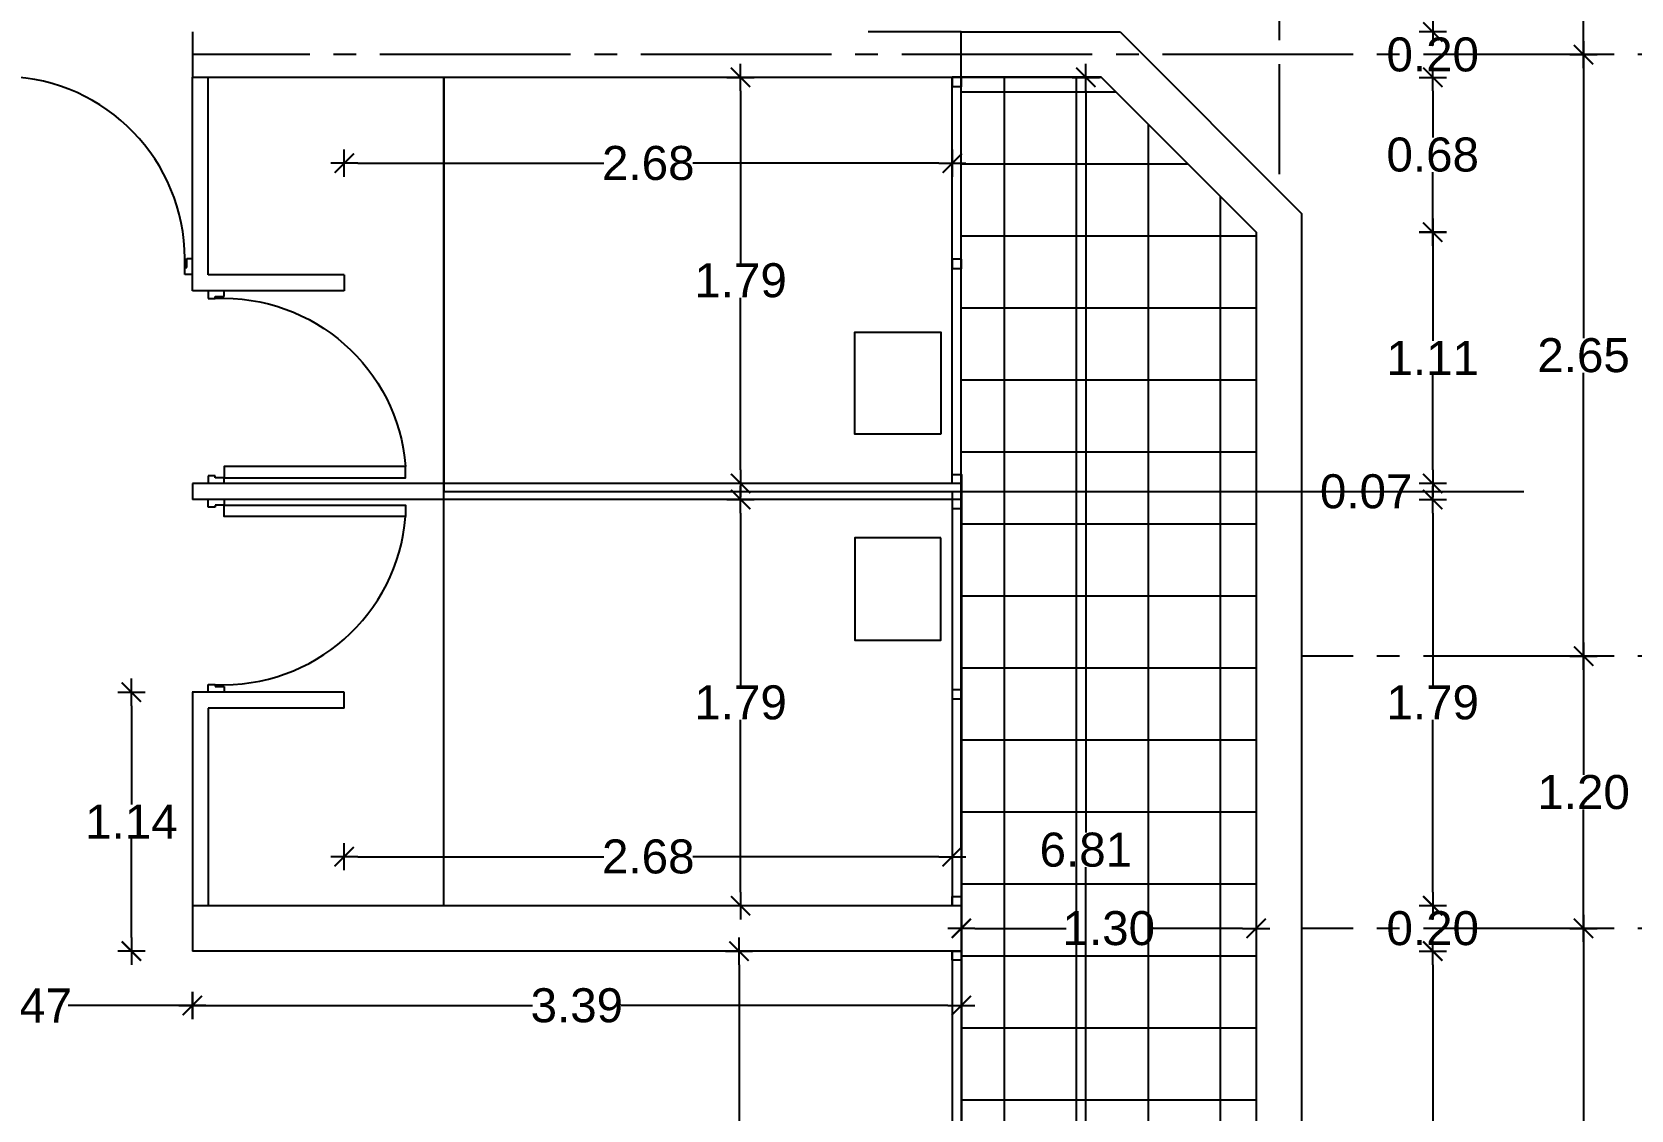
# Model space of a CAD drawing. Header units: millimetres. Extents: x 1217 to 2428, y 234 to 644.
# Drawn here: x 2361.4 to 2368.45, y 486.73 to 491.48 of the extents above; entities that cross this region are included whole.
import ezdxf

# ---------------------------------------------------------------- set-up
doc = ezdxf.new("R2010")
doc.units = ezdxf.units.MM
doc.linetypes.add('ACAD_ISO04W100', pattern=[30, 24, -3, 0, -3])
doc.layers.get('0').update_dxf_attribs({"lineweight": 5})
for name, color, linetype in [('0.1', 251, 'Continuous'), ('0.2', 2, 'Continuous'), ('0.3', 6, 'Continuous'), ('COTAS', 252, 'Continuous'), ('COTAS INTERIORES', 3, 'Continuous'), ('EJES', 8, 'Continuous'), ('MUROS', 7, 'Continuous'), ('PUERTAS', 2, 'Continuous')]:
    doc.layers.add(name, color=color, linetype=linetype)
doc.styles.add('INTERARQ', font='arial.ttf')
doc.dimstyles.new('ESCALA_1-50', dxfattribs={"dimtxt": 0.15, "dimasz": 0.06, "dimexe": 0.18, "dimexo": 0.0625, "dimgap": 0, "dimtad": 0, "dimtih": 1, "dimtoh": 1, "dimzin": 0, "dimdsep": 46, "dimtxsty": 'INTERARQ', "dimblk": 'DIMTICK', "dimcen": 0, "dimse1": 1, "dimse2": 1, "dimclrd": 256, "dimclre": 1, "dimclrt": 2, "dimadec": 0, "dimazin": 0, "dimtfac": 4.5, "dimtofl": 0, "dimtmove": 2, "dimatfit": 3, "dimldrblk": 'DIMTICK', "dimfxl": 1, "dimtolj": 1, "dimtzin": 0, "dimarcsym": 0})

# ---------------------------------------------------------------- blocks, each defined once
blk = doc.blocks.new('P80')
at = {"layer": 'PUERTAS'}
for p, q in [((-0.07, 0.825), (-0.07, 0.85)), ((0, 0.85), (0, 0.8162)), ((-0.03, 0.825), (-0.07, 0.825)), ((-0.03, 0.8162), (-0.03, 0.825)), ((0, 0.8162), (-0.03, 0.8162)), ((-0.07, 0.025), (-0.03, 0.025)), ((-0.07, 0), (-0.07, 0.025)), ((-0.03, 0.0338), (0, 0.0338)), ((-0.03, 0.025), (-0.03, 0.0338)), ((0, 0.0338), (0, 0))]:
    blk.add_line(p, q, dxfattribs=at)
blk.add_lwpolyline([(-0.87, 0.075), (-0.07, 0.075), (-0.07, 0.025), (-0.87, 0.025)], close=True, dxfattribs=at)
blk.add_arc((-0.0663, 0.0108), 0.8063, 87.41929, 175.43291, dxfattribs=at)
blk = doc.blocks.new('DIMTICK')
at = {"color": 1}
for p, q in [((-1, 0), (1, 0)), ((0, 1), (0, -1))]:
    blk.add_line(p, q, dxfattribs=at)
at = {"color": 3, "const_width": 0.141}
blk.add_lwpolyline([(0.71, 0.71), (-0.71, -0.71)], dxfattribs=at)
blk = doc.blocks.new('*D597')
at = {"layer": 'COTAS', "lineweight": -2, "ltscale": 3, "transparency": 16777216}
for p, q in [((2367.5764, 487.3681), (2367.5764, 486.0245)), ((2367.5764, 484.5277), (2367.5764, 485.8713))]:
    blk.add_line(p, q, dxfattribs=at)
at = {"layer": 'DEFPOINTS', "color": 0, "ltscale": 3, "transparency": 16777216}
for p in [(2365.3104, 487.4281, 0), (2367.5764, 487.4281), (2366.7984, 484.4677)]:
    blk.add_point(p, dxfattribs=at)
at = {"layer": 'COTAS', "lineweight": -2, "ltscale": 3, "transparency": 16777216, "xscale": 0.06, "yscale": 0.06, "zscale": 0.06}
for p, rotation in [((2367.5764, 487.4281), 90), ((2367.5764, 484.4677), 270)]:
    blk.add_blockref('DIMTICK', p, dxfattribs=dict(at, rotation=rotation))
at = {"layer": 'COTAS', "color": 2, "ltscale": 3, "transparency": 16777216, "insert": (2367.5764, 485.9479), "char_height": 0.15, "attachment_point": 5, "style": 'INTERARQ'}
blk.add_mtext('\\A1;2.96', dxfattribs=at)
blk = doc.blocks.new('*D598')
at = {"layer": 'COTAS', "lineweight": -2, "ltscale": 3, "transparency": 16777216}
for p, q in [((2367.5764, 487.688), (2367.5764, 487.748)), ((2367.5764, 487.3681), (2367.5764, 487.3081))]:
    blk.add_line(p, q, dxfattribs=at)
at = {"layer": 'DEFPOINTS', "color": 0, "ltscale": 3, "transparency": 16777216}
for p in [(2365.3256, 487.628, 0), (2367.5764, 487.628), (2365.3104, 487.4281, 0)]:
    blk.add_point(p, dxfattribs=at)
at = {"layer": 'COTAS', "lineweight": -2, "ltscale": 3, "transparency": 16777216, "xscale": 0.06, "yscale": 0.06, "zscale": 0.06}
for p, rotation in [((2367.5764, 487.628), 270), ((2367.5764, 487.4281), 90)]:
    blk.add_blockref('DIMTICK', p, dxfattribs=dict(at, rotation=rotation))
at = {"layer": 'COTAS', "color": 2, "ltscale": 3, "transparency": 16777216, "insert": (2367.5764, 487.5281), "char_height": 0.15, "attachment_point": 5, "style": 'INTERARQ'}
blk.add_mtext('\\A1;0.20', dxfattribs=at)
blk = doc.blocks.new('*D599')
at = {"layer": 'COTAS', "lineweight": -2, "ltscale": 3, "transparency": 16777216}
for p, q in [((2367.5764, 489.3595), (2367.5764, 488.6003)), ((2367.5764, 487.688), (2367.5764, 488.4472))]:
    blk.add_line(p, q, dxfattribs=at)
at = {"layer": 'DEFPOINTS', "color": 0, "ltscale": 3, "transparency": 16777216}
for p in [(2364.6849, 489.4195, 0), (2367.5764, 489.4195), (2365.3256, 487.628, 0)]:
    blk.add_point(p, dxfattribs=at)
at = {"layer": 'COTAS', "lineweight": -2, "ltscale": 3, "transparency": 16777216, "xscale": 0.06, "yscale": 0.06, "zscale": 0.06}
for p, rotation in [((2367.5764, 489.4195), 90), ((2367.5764, 487.628), 270)]:
    blk.add_blockref('DIMTICK', p, dxfattribs=dict(at, rotation=rotation))
at = {"layer": 'COTAS', "color": 2, "ltscale": 3, "transparency": 16777216, "insert": (2367.5764, 488.5238), "char_height": 0.15, "attachment_point": 5, "style": 'INTERARQ'}
blk.add_mtext('\\A1;1.79', dxfattribs=at)
blk = doc.blocks.new('*D600')
at = {"layer": 'COTAS', "lineweight": -2, "ltscale": 3, "transparency": 16777216}
for p, q in [((2367.5764, 489.5495), (2367.5764, 489.6095)), ((2367.5764, 489.3595), (2367.5764, 489.2995))]:
    blk.add_line(p, q, dxfattribs=at)
at = {"layer": 'DEFPOINTS', "color": 0, "ltscale": 3, "transparency": 16777216}
for p in [(2364.7334, 489.4895, 0), (2367.5764, 489.4895), (2364.6849, 489.4195, 0)]:
    blk.add_point(p, dxfattribs=at)
at = {"layer": 'COTAS', "lineweight": -2, "ltscale": 3, "transparency": 16777216, "xscale": 0.06, "yscale": 0.06, "zscale": 0.06}
for p, rotation in [((2367.5764, 489.4895), 270), ((2367.5764, 489.4195), 90)]:
    blk.add_blockref('DIMTICK', p, dxfattribs=dict(at, rotation=rotation))
at = {"layer": 'COTAS', "color": 2, "ltscale": 3, "transparency": 16777216, "insert": (2367.2831, 489.4545), "char_height": 0.15, "attachment_point": 5, "style": 'INTERARQ'}
blk.add_mtext('\\A1;0.07', dxfattribs=at)
blk = doc.blocks.new('*D601')
at = {"layer": 'COTAS', "lineweight": -2, "ltscale": 3, "transparency": 16777216}
for p, q in [((2367.5764, 490.538), (2367.5764, 490.119)), ((2367.5764, 489.5495), (2367.5764, 489.9684))]:
    blk.add_line(p, q, dxfattribs=at)
at = {"layer": 'DEFPOINTS', "color": 0, "ltscale": 3, "transparency": 16777216}
for p in [(2366.7983, 490.598, 0), (2367.5764, 490.598), (2364.7334, 489.4895, 0)]:
    blk.add_point(p, dxfattribs=at)
at = {"layer": 'COTAS', "lineweight": -2, "ltscale": 3, "transparency": 16777216, "xscale": 0.06, "yscale": 0.06, "zscale": 0.06}
for p, rotation in [((2367.5764, 490.598), 90), ((2367.5764, 489.4895), 270)]:
    blk.add_blockref('DIMTICK', p, dxfattribs=dict(at, rotation=rotation))
at = {"layer": 'COTAS', "color": 2, "ltscale": 3, "transparency": 16777216, "insert": (2367.5764, 490.0437), "char_height": 0.15, "attachment_point": 5, "style": 'INTERARQ'}
blk.add_mtext('\\A1;1.11', dxfattribs=at)
blk = doc.blocks.new('*D602')
at = {"layer": 'COTAS', "lineweight": -2, "ltscale": 3, "transparency": 16777216}
for p, q in [((2367.5764, 491.5408), (2367.5764, 491.6008)), ((2367.5764, 491.2208), (2367.5764, 491.1608))]:
    blk.add_line(p, q, dxfattribs=at)
at = {"layer": 'DEFPOINTS', "color": 0, "ltscale": 3, "transparency": 16777216}
for p in [(2365.2934, 491.4808), (2367.5764, 491.4808), (2365.2597, 491.2808, 0)]:
    blk.add_point(p, dxfattribs=at)
at = {"layer": 'COTAS', "lineweight": -2, "ltscale": 3, "transparency": 16777216, "xscale": 0.06, "yscale": 0.06, "zscale": 0.06}
for p, rotation in [((2367.5764, 491.4808), 270), ((2367.5764, 491.2808), 90)]:
    blk.add_blockref('DIMTICK', p, dxfattribs=dict(at, rotation=rotation))
at = {"layer": 'COTAS', "color": 2, "ltscale": 3, "transparency": 16777216, "insert": (2367.5764, 491.3808), "char_height": 0.15, "attachment_point": 5, "style": 'INTERARQ'}
blk.add_mtext('\\A1;0.20', dxfattribs=at)
blk = doc.blocks.new('*D603')
at = {"layer": 'COTAS', "lineweight": -2, "ltscale": 3, "transparency": 16777216}
for p, q in [((2367.5764, 494.3013), (2367.5764, 492.9977)), ((2367.5764, 491.5408), (2367.5764, 492.8445))]:
    blk.add_line(p, q, dxfattribs=at)
at = {"layer": 'DEFPOINTS', "color": 0, "ltscale": 3, "transparency": 16777216}
for p in [(2365.0997, 494.3613), (2367.5764, 494.3613), (2365.2934, 491.4808, 0)]:
    blk.add_point(p, dxfattribs=at)
at = {"layer": 'COTAS', "lineweight": -2, "ltscale": 3, "transparency": 16777216, "xscale": 0.06, "yscale": 0.06, "zscale": 0.06}
for p, rotation in [((2367.5764, 494.3613), 90), ((2367.5764, 491.4808), 270)]:
    blk.add_blockref('DIMTICK', p, dxfattribs=dict(at, rotation=rotation))
at = {"layer": 'COTAS', "color": 2, "ltscale": 3, "transparency": 16777216, "insert": (2367.5764, 492.9211), "char_height": 0.15, "attachment_point": 5, "style": 'INTERARQ'}
blk.add_mtext('\\A1;2.88', dxfattribs=at)
blk = doc.blocks.new('*D617')
at = {"layer": 'COTAS', "lineweight": -2, "ltscale": 3, "transparency": 16777216}
for p, q in [((2368.2415, 487.4681), (2368.2415, 486.0245)), ((2368.2415, 484.4277), (2368.2415, 485.8713))]:
    blk.add_line(p, q, dxfattribs=at)
at = {"layer": 'DEFPOINTS', "color": 0, "ltscale": 3, "transparency": 16777216}
for p in [(2366.9983, 487.5281), (2368.2415, 487.5281), (2366.9983, 484.3677)]:
    blk.add_point(p, dxfattribs=at)
at = {"layer": 'COTAS', "lineweight": -2, "ltscale": 3, "transparency": 16777216, "xscale": 0.06, "yscale": 0.06, "zscale": 0.06}
for p, rotation in [((2368.2415, 487.5281), 90), ((2368.2415, 484.3677), 270)]:
    blk.add_blockref('DIMTICK', p, dxfattribs=dict(at, rotation=rotation))
at = {"layer": 'COTAS', "color": 2, "ltscale": 3, "transparency": 16777216, "insert": (2368.2415, 485.9479), "char_height": 0.15, "attachment_point": 5, "style": 'INTERARQ'}
blk.add_mtext('\\A1;3.16', dxfattribs=at)
blk = doc.blocks.new('*D618')
at = {"layer": 'COTAS', "lineweight": -2, "ltscale": 3, "transparency": 16777216}
for p, q in [((2368.2415, 488.6685), (2368.2415, 488.2049)), ((2368.2415, 487.5881), (2368.2415, 488.0517))]:
    blk.add_line(p, q, dxfattribs=at)
at = {"layer": 'DEFPOINTS', "color": 0, "ltscale": 3, "transparency": 16777216}
for p in [(2366.9983, 488.7285), (2368.2415, 488.7285), (2366.9983, 487.5281)]:
    blk.add_point(p, dxfattribs=at)
at = {"layer": 'COTAS', "lineweight": -2, "ltscale": 3, "transparency": 16777216, "xscale": 0.06, "yscale": 0.06, "zscale": 0.06}
for p, rotation in [((2368.2415, 488.7285), 90), ((2368.2415, 487.5281), 270)]:
    blk.add_blockref('DIMTICK', p, dxfattribs=dict(at, rotation=rotation))
at = {"layer": 'COTAS', "color": 2, "ltscale": 3, "transparency": 16777216, "insert": (2368.2415, 488.1283), "char_height": 0.15, "attachment_point": 5, "style": 'INTERARQ'}
blk.add_mtext('\\A1;1.20', dxfattribs=at)
blk = doc.blocks.new('*D619')
at = {"layer": 'COTAS', "lineweight": -2, "ltscale": 3, "transparency": 16777216}
for p, q in [((2368.2415, 491.3208), (2368.2415, 490.1313)), ((2368.2415, 488.7885), (2368.2415, 489.9781))]:
    blk.add_line(p, q, dxfattribs=at)
at = {"layer": 'DEFPOINTS', "color": 0, "ltscale": 3, "transparency": 16777216}
for p in [(2366.9983, 491.3808, 0), (2368.2415, 491.3808), (2366.9983, 488.7285)]:
    blk.add_point(p, dxfattribs=at)
at = {"layer": 'COTAS', "lineweight": -2, "ltscale": 3, "transparency": 16777216, "xscale": 0.06, "yscale": 0.06, "zscale": 0.06}
for p, rotation in [((2368.2415, 491.3808), 90), ((2368.2415, 488.7285), 270)]:
    blk.add_blockref('DIMTICK', p, dxfattribs=dict(at, rotation=rotation))
at = {"layer": 'COTAS', "color": 2, "ltscale": 3, "transparency": 16777216, "insert": (2368.2415, 490.0547), "char_height": 0.15, "attachment_point": 5, "style": 'INTERARQ'}
blk.add_mtext('\\A1;2.65', dxfattribs=at)
blk = doc.blocks.new('*D620')
at = {"layer": 'COTAS', "lineweight": -2, "ltscale": 3, "transparency": 16777216}
for p, q in [((2368.2415, 493.9652), (2368.2415, 492.7796)), ((2368.2415, 491.4408), (2368.2415, 492.6264))]:
    blk.add_line(p, q, dxfattribs=at)
at = {"layer": 'DEFPOINTS', "color": 0, "ltscale": 3, "transparency": 16777216}
for p in [(2366.8995, 494.0252), (2368.2415, 494.0252), (2366.9983, 491.3808, 0)]:
    blk.add_point(p, dxfattribs=at)
at = {"layer": 'COTAS', "lineweight": -2, "ltscale": 3, "transparency": 16777216, "xscale": 0.06, "yscale": 0.06, "zscale": 0.06}
for p, rotation in [((2368.2415, 494.0252), 90), ((2368.2415, 491.3808), 270)]:
    blk.add_blockref('DIMTICK', p, dxfattribs=dict(at, rotation=rotation))
at = {"layer": 'COTAS', "color": 2, "ltscale": 3, "transparency": 16777216, "insert": (2368.2415, 492.703), "char_height": 0.15, "attachment_point": 5, "style": 'INTERARQ'}
blk.add_mtext('\\A1;2.64', dxfattribs=at)
blk = doc.blocks.new('*D329')
at = {"layer": 'COTAS', "lineweight": -2, "ltscale": 3, "transparency": 16777216}
for p, q in [((2368.8564, 495.1033), (2368.8564, 478.9229)), ((2368.8564, 462.5893), (2368.8564, 478.7696))]:
    blk.add_line(p, q, dxfattribs=at)
at = {"layer": 'DEFPOINTS', "color": 0, "ltscale": 3, "transparency": 16777216}
for p in [(2364.1135, 495.1633, 0), (2368.8564, 495.1633), (2364.1135, 462.5293, 0)]:
    blk.add_point(p, dxfattribs=at)
at = {"layer": 'COTAS', "lineweight": -2, "ltscale": 3, "transparency": 16777216, "xscale": 0.06, "yscale": 0.06, "zscale": 0.06}
for p, rotation in [((2368.8564, 495.1633), 90), ((2368.8564, 462.5293), 270)]:
    blk.add_blockref('DIMTICK', p, dxfattribs=dict(at, rotation=rotation))
at = {"layer": 'COTAS', "color": 2, "ltscale": 3, "transparency": 16777216, "insert": (2368.8564, 478.8463), "char_height": 0.15, "attachment_point": 5, "style": 'INTERARQ'}
blk.add_mtext('\\A1;32.63', dxfattribs=at)
blk = doc.blocks.new('*D337')
at = {"layer": 'COTAS INTERIORES', "lineweight": -2, "ltscale": 3, "transparency": 16777216}
for p, q in [((2365.5584, 487.5283), (2365.9609, 487.5283)), ((2366.7384, 487.5283), (2366.3359, 487.5283))]:
    blk.add_line(p, q, dxfattribs=at)
at = {"layer": 'DEFPOINTS', "color": 0, "ltscale": 3, "transparency": 16777216}
for p in [(2365.4984, 487.5281, 0), (2366.7984, 487.5283), (2366.7984, 487.5281, 0)]:
    blk.add_point(p, dxfattribs=at)
at = {"layer": 'COTAS INTERIORES', "lineweight": -2, "ltscale": 3, "transparency": 16777216, "xscale": 0.06, "yscale": 0.06, "zscale": 0.06, "rotation": 180}
blk.add_blockref('DIMTICK', (2365.4984, 487.5283), dxfattribs=at)
at = {"layer": 'COTAS INTERIORES', "lineweight": -2, "ltscale": 3, "transparency": 16777216, "xscale": 0.06, "yscale": 0.06, "zscale": 0.06}
blk.add_blockref('DIMTICK', (2366.7984, 487.5283), dxfattribs=at)
at = {"layer": 'COTAS INTERIORES', "color": 2, "ltscale": 3, "transparency": 16777216, "insert": (2366.1484, 487.5283), "char_height": 0.15, "attachment_point": 5, "style": 'INTERARQ'}
blk.add_mtext('\\A1;1.30', dxfattribs=at)
blk = doc.blocks.new('*D368')
at = {"layer": 'COTAS INTERIORES', "lineweight": -2, "ltscale": 3, "transparency": 16777216}
for p, q in [((2364.5253, 491.2208), (2364.5253, 490.4617)), ((2364.5253, 489.5495), (2364.5253, 490.3086))]:
    blk.add_line(p, q, dxfattribs=at)
at = {"layer": 'DEFPOINTS', "color": 0, "ltscale": 3, "transparency": 16777216}
for p in [(2364.5253, 491.2808), (2364.5253, 491.2808), (2364.4135, 489.4895, 0)]:
    blk.add_point(p, dxfattribs=at)
at = {"layer": 'COTAS INTERIORES', "lineweight": -2, "ltscale": 3, "transparency": 16777216, "xscale": 0.06, "yscale": 0.06, "zscale": 0.06}
for p, rotation in [((2364.5253, 491.2808), 90), ((2364.5253, 489.4895), 270)]:
    blk.add_blockref('DIMTICK', p, dxfattribs=dict(at, rotation=rotation))
at = {"layer": 'COTAS INTERIORES', "color": 2, "ltscale": 3, "transparency": 16777216, "insert": (2364.5253, 490.3852), "char_height": 0.15, "attachment_point": 5, "style": 'INTERARQ'}
blk.add_mtext('\\A1;1.79', dxfattribs=at)
blk = doc.blocks.new('*D369')
at = {"layer": 'COTAS INTERIORES', "lineweight": -2, "ltscale": 3, "transparency": 16777216}
for p, q in [((2362.8382, 490.9022), (2363.9221, 490.9022)), ((2365.3985, 490.9022), (2364.3146, 490.9022))]:
    blk.add_line(p, q, dxfattribs=at)
at = {"layer": 'DEFPOINTS', "color": 0, "ltscale": 3, "transparency": 16777216}
for p in [(2365.4585, 490.9022), (2365.4585, 490.6386, 0), (2362.7782, 490.4466, 0)]:
    blk.add_point(p, dxfattribs=at)
at = {"layer": 'COTAS INTERIORES', "lineweight": -2, "ltscale": 3, "transparency": 16777216, "xscale": 0.06, "yscale": 0.06, "zscale": 0.06, "rotation": 180}
blk.add_blockref('DIMTICK', (2362.7782, 490.9022), dxfattribs=at)
at = {"layer": 'COTAS INTERIORES', "lineweight": -2, "ltscale": 3, "transparency": 16777216, "xscale": 0.06, "yscale": 0.06, "zscale": 0.06}
blk.add_blockref('DIMTICK', (2365.4585, 490.9022), dxfattribs=at)
at = {"layer": 'COTAS INTERIORES', "color": 2, "ltscale": 3, "transparency": 16777216, "insert": (2364.1183, 490.9022), "char_height": 0.15, "attachment_point": 5, "style": 'INTERARQ'}
blk.add_mtext('\\A1;2.68', dxfattribs=at)
blk = doc.blocks.new('*D370')
at = {"layer": 'COTAS INTERIORES', "lineweight": -2, "ltscale": 3, "transparency": 16777216}
for p, q in [((2364.5253, 489.3595), (2364.5253, 488.6003)), ((2364.5253, 487.688), (2364.5253, 488.4472))]:
    blk.add_line(p, q, dxfattribs=at)
at = {"layer": 'DEFPOINTS', "color": 0, "ltscale": 3, "transparency": 16777216}
for p in [(2363.9759, 489.4195, 0), (2363.172, 487.628, 0), (2364.5253, 487.628)]:
    blk.add_point(p, dxfattribs=at)
at = {"layer": 'COTAS INTERIORES', "lineweight": -2, "ltscale": 3, "transparency": 16777216, "xscale": 0.06, "yscale": 0.06, "zscale": 0.06}
for p, rotation in [((2364.5253, 489.4195), 90), ((2364.5253, 487.628), 270)]:
    blk.add_blockref('DIMTICK', p, dxfattribs=dict(at, rotation=rotation))
at = {"layer": 'COTAS INTERIORES', "color": 2, "ltscale": 3, "transparency": 16777216, "insert": (2364.5253, 488.5238), "char_height": 0.15, "attachment_point": 5, "style": 'INTERARQ'}
blk.add_mtext('\\A1;1.79', dxfattribs=at)
blk = doc.blocks.new('*D371')
at = {"layer": 'COTAS INTERIORES', "lineweight": -2, "ltscale": 3, "transparency": 16777216}
for p, q in [((2362.8382, 487.8443), (2363.9221, 487.8443)), ((2365.3985, 487.8443), (2364.3146, 487.8443))]:
    blk.add_line(p, q, dxfattribs=at)
at = {"layer": 'DEFPOINTS', "color": 0, "ltscale": 3, "transparency": 16777216}
for p in [(2365.4585, 488.6807, 0), (2362.7782, 488.6066, 0), (2365.4585, 487.8443)]:
    blk.add_point(p, dxfattribs=at)
at = {"layer": 'COTAS INTERIORES', "lineweight": -2, "ltscale": 3, "transparency": 16777216, "xscale": 0.06, "yscale": 0.06, "zscale": 0.06, "rotation": 180}
blk.add_blockref('DIMTICK', (2362.7782, 487.8443), dxfattribs=at)
at = {"layer": 'COTAS INTERIORES', "lineweight": -2, "ltscale": 3, "transparency": 16777216, "xscale": 0.06, "yscale": 0.06, "zscale": 0.06}
blk.add_blockref('DIMTICK', (2365.4585, 487.8443), dxfattribs=at)
at = {"layer": 'COTAS INTERIORES', "color": 2, "ltscale": 3, "transparency": 16777216, "insert": (2364.1183, 487.8443), "char_height": 0.15, "attachment_point": 5, "style": 'INTERARQ'}
blk.add_mtext('\\A1;2.68', dxfattribs=at)
blk = doc.blocks.new('*D372')
at = {"layer": 'COTAS INTERIORES', "lineweight": -2, "ltscale": 3, "transparency": 16777216}
for p, q in [((2364.5183, 487.3681), (2364.5183, 486.0245)), ((2364.5183, 484.5277), (2364.5183, 485.8713))]:
    blk.add_line(p, q, dxfattribs=at)
at = {"layer": 'DEFPOINTS', "color": 0, "ltscale": 3, "transparency": 16777216}
for p in [(2362.6673, 487.4281, 0), (2364.5183, 484.4677), (2364.5453, 484.4677, 0)]:
    blk.add_point(p, dxfattribs=at)
at = {"layer": 'COTAS INTERIORES', "lineweight": -2, "ltscale": 3, "transparency": 16777216, "xscale": 0.06, "yscale": 0.06, "zscale": 0.06}
for p, rotation in [((2364.5183, 487.4281), 90), ((2364.5183, 484.4677), 270)]:
    blk.add_blockref('DIMTICK', p, dxfattribs=dict(at, rotation=rotation))
at = {"layer": 'COTAS INTERIORES', "color": 2, "ltscale": 3, "transparency": 16777216, "insert": (2364.5183, 485.9479), "char_height": 0.15, "attachment_point": 5, "style": 'INTERARQ'}
blk.add_mtext('\\A1;2.96', dxfattribs=at)
blk = doc.blocks.new('*D378')
at = {"layer": 'COTAS INTERIORES', "lineweight": -2, "ltscale": 3, "transparency": 16777216}
for p, q in [((2362.1685, 487.1881), (2363.6085, 487.1881)), ((2365.4384, 487.1881), (2363.9984, 487.1881))]:
    blk.add_line(p, q, dxfattribs=at)
at = {"layer": 'DEFPOINTS', "color": 0, "ltscale": 3, "transparency": 16777216}
for p in [(2362.1085, 487.4281, 0), (2365.4984, 487.4281, 0), (2365.4984, 487.1881)]:
    blk.add_point(p, dxfattribs=at)
at = {"layer": 'COTAS INTERIORES', "lineweight": -2, "ltscale": 3, "transparency": 16777216, "xscale": 0.06, "yscale": 0.06, "zscale": 0.06, "rotation": 180}
blk.add_blockref('DIMTICK', (2362.1085, 487.1881), dxfattribs=at)
at = {"layer": 'COTAS INTERIORES', "lineweight": -2, "ltscale": 3, "transparency": 16777216, "xscale": 0.06, "yscale": 0.06, "zscale": 0.06}
blk.add_blockref('DIMTICK', (2365.4984, 487.1881), dxfattribs=at)
at = {"layer": 'COTAS INTERIORES', "color": 2, "ltscale": 3, "transparency": 16777216, "insert": (2363.8034, 487.1881), "char_height": 0.15, "attachment_point": 5, "style": 'INTERARQ'}
blk.add_mtext('\\A1;3.39', dxfattribs=at)
blk = doc.blocks.new('*D379')
at = {"layer": 'COTAS INTERIORES', "lineweight": -2, "ltscale": 3, "transparency": 16777216}
for p, q in [((2360.6994, 487.1881), (2361.1862, 487.1881)), ((2362.0485, 487.1881), (2361.5617, 487.1881))]:
    blk.add_line(p, q, dxfattribs=at)
at = {"layer": 'DEFPOINTS', "color": 0, "ltscale": 3, "transparency": 16777216}
for p in [(2360.6394, 488.5598, 0), (2362.1085, 487.4281, 0), (2360.6394, 487.1881)]:
    blk.add_point(p, dxfattribs=at)
at = {"layer": 'COTAS INTERIORES', "lineweight": -2, "ltscale": 3, "transparency": 16777216, "xscale": 0.06, "yscale": 0.06, "zscale": 0.06, "rotation": 180}
blk.add_blockref('DIMTICK', (2360.6394, 487.1881), dxfattribs=at)
at = {"layer": 'COTAS INTERIORES', "lineweight": -2, "ltscale": 3, "transparency": 16777216, "xscale": 0.06, "yscale": 0.06, "zscale": 0.06}
blk.add_blockref('DIMTICK', (2362.1085, 487.1881), dxfattribs=at)
at = {"layer": 'COTAS INTERIORES', "color": 2, "ltscale": 3, "transparency": 16777216, "insert": (2361.3739, 487.1881), "char_height": 0.15, "attachment_point": 5, "style": 'INTERARQ'}
blk.add_mtext('\\A1;1.47', dxfattribs=at)
blk = doc.blocks.new('*D380')
at = {"layer": 'COTAS INTERIORES', "lineweight": -2, "ltscale": 3, "transparency": 16777216}
for p, q in [((2361.8398, 488.5095), (2361.8398, 488.0741)), ((2361.8398, 487.4881), (2361.8398, 487.9235))]:
    blk.add_line(p, q, dxfattribs=at)
at = {"layer": 'DEFPOINTS', "color": 0, "ltscale": 3, "transparency": 16777216}
for p in [(2361.8398, 488.5695), (2362.1085, 488.5695, 0), (2362.1085, 487.4281, 0)]:
    blk.add_point(p, dxfattribs=at)
at = {"layer": 'COTAS INTERIORES', "lineweight": -2, "ltscale": 3, "transparency": 16777216, "xscale": 0.06, "yscale": 0.06, "zscale": 0.06}
for p, rotation in [((2361.8398, 488.5695), 90), ((2361.8398, 487.4281), 270)]:
    blk.add_blockref('DIMTICK', p, dxfattribs=dict(at, rotation=rotation))
at = {"layer": 'COTAS INTERIORES', "color": 2, "ltscale": 3, "transparency": 16777216, "insert": (2361.8398, 487.9988), "char_height": 0.15, "attachment_point": 5, "style": 'INTERARQ'}
blk.add_mtext('\\A1;1.14', dxfattribs=at)
blk = doc.blocks.new('*D383')
at = {"layer": 'COTAS INTERIORES', "lineweight": -2, "ltscale": 3, "transparency": 16777216}
for p, q in [((2366.0472, 491.2208), (2366.0472, 487.9508)), ((2366.0472, 484.5277), (2366.0472, 487.7977))]:
    blk.add_line(p, q, dxfattribs=at)
at = {"layer": 'DEFPOINTS', "color": 0, "ltscale": 3, "transparency": 16777216}
for p in [(2366.0472, 491.2808), (2366.1155, 491.2808, 0), (2366.1484, 484.4677, 0)]:
    blk.add_point(p, dxfattribs=at)
at = {"layer": 'COTAS INTERIORES', "lineweight": -2, "ltscale": 3, "transparency": 16777216, "xscale": 0.06, "yscale": 0.06, "zscale": 0.06}
for p, rotation in [((2366.0472, 491.2808), 90), ((2366.0472, 484.4677), 270)]:
    blk.add_blockref('DIMTICK', p, dxfattribs=dict(at, rotation=rotation))
at = {"layer": 'COTAS INTERIORES', "color": 2, "ltscale": 3, "transparency": 16777216, "insert": (2366.0472, 487.8743), "char_height": 0.15, "attachment_point": 5, "style": 'INTERARQ'}
blk.add_mtext('\\A1;6.81', dxfattribs=at)
blk = doc.blocks.new('*D697')
at = {"layer": 'COTAS', "lineweight": -2, "ltscale": 3, "transparency": 16777216}
for p, q in [((2367.5764, 491.2208), (2367.5764, 491.016)), ((2367.5764, 490.658), (2367.5764, 490.8628))]:
    blk.add_line(p, q, dxfattribs=at)
at = {"layer": 'DEFPOINTS', "color": 0, "ltscale": 3, "transparency": 16777216}
for p in [(2366.1155, 491.2808, 0), (2366.7983, 490.598), (2367.5764, 490.598)]:
    blk.add_point(p, dxfattribs=at)
at = {"layer": 'COTAS', "lineweight": -2, "ltscale": 3, "transparency": 16777216, "xscale": 0.06, "yscale": 0.06, "zscale": 0.06}
for p, rotation in [((2367.5764, 491.2808), 90), ((2367.5764, 490.598), 270)]:
    blk.add_blockref('DIMTICK', p, dxfattribs=dict(at, rotation=rotation))
at = {"layer": 'COTAS', "color": 2, "ltscale": 3, "transparency": 16777216, "insert": (2367.5764, 490.9394), "char_height": 0.15, "attachment_point": 5, "style": 'INTERARQ'}
blk.add_mtext('\\A1;0.68', dxfattribs=at)

msp = doc.modelspace()

# ---------------------------------------------------------------- hatches: boundary and pattern name
at = {"layer": '0.1'}
h = msp.add_hatch(dxfattribs=at)
h.set_pattern_fill('NET', color=256, scale=0.099999, angle=-270, style=0)
h.set_pattern_definition([(90, (807.40966, -346.0244), (-0.31749764, 2e-16), []), (180, (807.40966, -346.0244), (-2e-16, -0.31749764), [])])
h.paths.add_polyline_path([(2365.49834, 491.28084), (2366.11548, 491.28084), (2366.79833, 490.598), (2366.79839, 484.46771), (2365.4984, 484.46769)])

# ---------------------------------------------------------------- linework, layer by layer
at = {"layer": '0.1', "elevation": 0}
for points in [[(2365.45849, 489.52667), (2365.45848, 491.28084)], [(2365.49834, 491.28084), (2366.11548, 491.28084), (2366.79833, 490.598), (2366.79839, 484.46771), (2365.4984, 484.46769), (2365.49834, 491.28084)], [(2365.4585, 489.45667), (2365.45848, 487.62813)], [(2365.49844, 489.45667), (2365.49847, 487.62813)], [(2365.4584, 487.42813), (2365.4584, 484.46769)], [(2365.4984, 487.42813), (2365.4984, 484.46769)]]:
    msp.add_lwpolyline(points, dxfattribs=at)
for points in [[(2365.40841, 489.70711), (2365.02842, 489.70711), (2365.02842, 490.1571), (2365.40841, 490.1571)], [(2365.40841, 489.2496), (2365.02842, 489.2496), (2365.02842, 488.79961), (2365.40841, 488.79961)]]:
    msp.add_lwpolyline(points, close=True, dxfattribs=at)
at = {"layer": '0.2'}
for p, q in [((2366.99832, 490.68085, 0), (2366.99832, 482.62816, 0)), ((2366.79833, 490.598, 0), (2366.79839, 484.46771, 0))]:
    msp.add_line(p, q, dxfattribs=at)
at = {"layer": '0.2', "elevation": 0}
for points in [[(2365.49834, 491.48084), (2366.19833, 491.48084)], [(2366.19833, 491.48084), (2366.99832, 490.68085)], [(2365.4984, 491.28084), (2365.4584, 491.28084), (2365.4584, 491.24084), (2365.4984, 491.24084), (2365.4984, 491.28084)], [(2366.11548, 491.28084), (2365.49848, 491.28085)], [(2366.11548, 491.28084), (2366.79838, 490.59795)], [(2365.49849, 490.47844), (2365.45849, 490.47844), (2365.45849, 490.43844), (2365.49849, 490.43844), (2365.49849, 490.47844)], [(2365.49849, 489.48947), (2365.45849, 489.48947), (2365.45849, 489.52947), (2365.49849, 489.52947), (2365.49849, 489.48947)], [(2365.49849, 489.41947), (2365.45849, 489.41947), (2365.45849, 489.37947), (2365.49849, 489.37947), (2365.49849, 489.41947)], [(2365.49849, 488.5799), (2365.45849, 488.5799), (2365.45849, 488.5399), (2365.49849, 488.5399), (2365.49849, 488.5799)], [(2365.49844, 487.62809), (2365.45844, 487.62809), (2365.45844, 487.66808), (2365.49844, 487.66808), (2365.49844, 487.62809)], [(2365.49841, 487.38813), (2365.45841, 487.38813), (2365.45841, 487.42813), (2365.49841, 487.42813), (2365.49841, 487.38813)]]:
    msp.add_lwpolyline(points, dxfattribs=at)
at = {"layer": '0.3'}
for p, q in [((2362.10853, 490.33946, 0), (2362.10853, 491.28085, 0)), ((2362.17853, 490.40946, 0), (2362.17853, 491.28085, 0)), ((2362.7782, 490.40946, 0), (2362.17853, 490.40946, 0)), ((2362.7782, 490.40946, 0), (2362.7782, 490.33946, 0)), ((2362.7782, 490.33946, 0), (2362.10853, 490.33946, 0)), ((2362.7782, 488.56947, 0), (2362.10821, 488.56947, 0)), ((2362.10853, 488.56947, 0), (2362.10853, 487.62812, 0)), ((2362.17853, 488.49947, 0), (2362.17856, 487.62812, 0)), ((2362.7782, 488.49947, 0), (2362.17853, 488.49947, 0)), ((2362.7782, 488.49947, 0), (2362.7782, 488.56947, 0))]:
    msp.add_line(p, q, dxfattribs=at)
at = {"layer": '0.3', "elevation": 0}
for points in [[(2362.10853, 489.48947), (2362.10853, 489.41947)], [(2365.49849, 489.48947), (2362.10853, 489.48947)], [(2365.49849, 489.48947), (2365.49849, 489.41947)], [(2365.49849, 489.41947), (2362.10853, 489.41947)]]:
    msp.add_lwpolyline(points, dxfattribs=at)
at = {"layer": 'COTAS', "ltscale": 3, "elevation": 0}
msp.add_lwpolyline([(2363.21759, 487.62808), (2363.2176, 491.28085), (2363.21759, 489.45447), (2367.97822, 489.45447)], dxfattribs=at)
at = {"layer": 'EJES', "linetype": 'ACAD_ISO04W100', "ltscale": 0.035, "elevation": 0}
for points in [[(2366.89951, 498.23949), (2366.89951, 490.85402)], [(2369.52562, 491.38083), (2362.10848, 491.38083)], [(2369.52562, 488.72853), (2366.99833, 488.72853)], [(2369.52562, 487.52809), (2366.99833, 487.52809)]]:
    msp.add_lwpolyline(points, dxfattribs=at)
at = {"layer": 'MUROS', "elevation": 0}
for points in [[(2362.10848, 491.48085), (2362.10848, 491.28085), (2365.49834, 491.28084), (2365.49834, 491.48084), (2365.08838, 491.48085)], [(2365.49844, 487.62803), (2362.10848, 487.62811)], [(2362.10848, 487.62811), (2362.10848, 487.42813)], [(2365.49844, 487.62809), (2365.49841, 487.42813)], [(2365.49841, 487.42813), (2362.10848, 487.42813)]]:
    msp.add_lwpolyline(points, dxfattribs=at)

# ---------------------------------------------------------------- block references
at = {"layer": 'EJES', "xscale": 0.9999925657630349, "yscale": 0.9999925657630349, "zscale": 0.9999925657630349}
for p, rotation in [((2361.25848, 490.41166, 0), 270), ((2362.17853, 489.41947, 0), 180)]:
    msp.add_blockref('P80', p, dxfattribs=dict(at, rotation=rotation))
at = {"layer": 'EJES', "xscale": -0.9999925657630349, "yscale": 0.9999925657630349, "zscale": 0.9999925657630349}
msp.add_blockref('P80', (2362.17853, 489.48947, 0), dxfattribs=at)

# ---------------------------------------------------------------- dimensions: what is measured, and where the dimension line sits
at = {"layer": 'COTAS', "ltscale": 3}
for base, p1, p2, picture, middle in [((2368.85635, 495.16328), (2364.11354, 462.52928, 0), (2364.11354, 495.16328, 0), '*D329', (2368.85635, 478.84628)), ((2367.57641, 494.36129), (2365.29336, 491.48085, 0), (2365.09969, 494.36129), '*D603', (2367.57641, 492.92107)), ((2368.24149, 494.02517), (2366.99833, 491.38083, 0), (2366.89951, 494.02517), '*D620', (2368.24149, 492.703)), ((2367.57641, 491.48085, 0), (2365.25971, 491.28084, 0), (2365.29336, 491.48085, 0), '*D602', (2367.57641, 491.38085, 0)), ((2368.24149, 491.38083, 0), (2366.99833, 488.72853, 0), (2366.99833, 491.38083, 0), '*D619', (2368.24149, 490.05468, 0)), ((2367.57641, 490.598, 0), (2366.11548, 491.28084, 0), (2366.79833, 490.598, 0), '*D697', (2367.57641, 490.93942, 0)), ((2367.57641, 490.598), (2364.73343, 489.48947, 0), (2366.79833, 490.598, 0), '*D601', (2367.57641, 490.04373)), ((2367.57641, 489.41947), (2365.32556, 487.62804, 0), (2364.68485, 489.41947, 0), '*D599', (2367.57641, 488.52375)), ((2368.24149, 488.72853, 0), (2366.99833, 487.52809, 0), (2366.99833, 488.72853, 0), '*D618', (2368.24149, 488.12831, 0)), ((2367.57641, 487.62804), (2365.31038, 487.42813, 0), (2365.32556, 487.62804, 0), '*D598', (2367.57641, 487.52808)), ((2368.24149, 487.52809, 0), (2366.99833, 484.36769, 0), (2366.99833, 487.52809, 0), '*D617', (2368.24149, 485.94789, 0)), ((2367.57641, 487.42813, 0), (2366.79839, 484.46771, 0), (2365.31038, 487.42813, 0), '*D597', (2367.57641, 485.94792, 0))]:
    dim = msp.add_linear_dim(base=base, p1=p1, p2=p2, angle=90, dimstyle='ESCALA_1-50', dxfattribs=at)
    dim.commit()
    dim.dimension.update_dxf_attribs({"geometry": picture, "text_midpoint": middle})
dim = msp.add_linear_dim(base=(2367.57641, 489.48947, 0), p1=(2364.68485, 489.41947, 0), p2=(2364.73343, 489.48947, 0), angle=90, dimstyle='ESCALA_1-50', dxfattribs=at)
dim.commit()
dim.dimension.update_dxf_attribs({"geometry": '*D600', "text_midpoint": (2367.28313, 489.45447, 0), "dimtype": 160})
at = {"layer": 'COTAS INTERIORES', "ltscale": 3}
for base, p1, p2, picture, middle in [((2364.52526, 491.28085), (2364.41353, 489.48947, 0), (2364.52526, 491.28085), '*D368', (2364.52526, 490.38516)), ((2366.04719, 491.28084), (2366.1484, 484.46766, 0), (2366.11548, 491.28084, 0), '*D383', (2366.04719, 487.87425)), ((2364.52526, 487.62804), (2363.97587, 489.41947, 0), (2363.17197, 487.62804, 0), '*D370', (2364.52526, 488.52376)), ((2361.83979, 488.56947), (2362.10848, 487.42809, 0), (2362.10853, 488.56947, 0), '*D380', (2361.83979, 487.99878)), ((2364.51826, 484.46767), (2362.66727, 487.42809, 0), (2364.54528, 484.46767, 0), '*D372', (2364.51826, 485.94788))]:
    dim = msp.add_linear_dim(base=base, p1=p1, p2=p2, angle=270, dimstyle='ESCALA_1-50', dxfattribs=at)
    dim.commit()
    dim.dimension.update_dxf_attribs({"geometry": picture, "text_midpoint": middle})
for base, p1, p2, picture, middle in [((2365.45849, 490.90217), (2362.7782, 490.44662, 0), (2365.45849, 490.63863, 0), '*D369', (2364.11834, 490.90217)), ((2365.45849, 487.84435), (2362.7782, 488.60663, 0), (2365.45849, 488.68068, 0), '*D371', (2364.11835, 487.84435)), ((2360.63938, 487.18808), (2362.10848, 487.42809, 0), (2360.63938, 488.55978, 0), '*D379', (2361.37393, 487.18808)), ((2366.79836, 487.52829, 0), (2365.49843, 487.52807, 0), (2366.79836, 487.52807, 0), '*D337', (2366.14839, 487.52829, 0)), ((2365.4984, 487.18808), (2362.10848, 487.42809, 0), (2365.4984, 487.42809, 0), '*D378', (2363.80344, 487.18808))]:
    dim = msp.add_linear_dim(base=base, p1=p1, p2=p2, dimstyle='ESCALA_1-50', dxfattribs=at)
    dim.commit()
    dim.dimension.update_dxf_attribs({"geometry": picture, "text_midpoint": middle})

doc.saveas('drawing.dxf')
